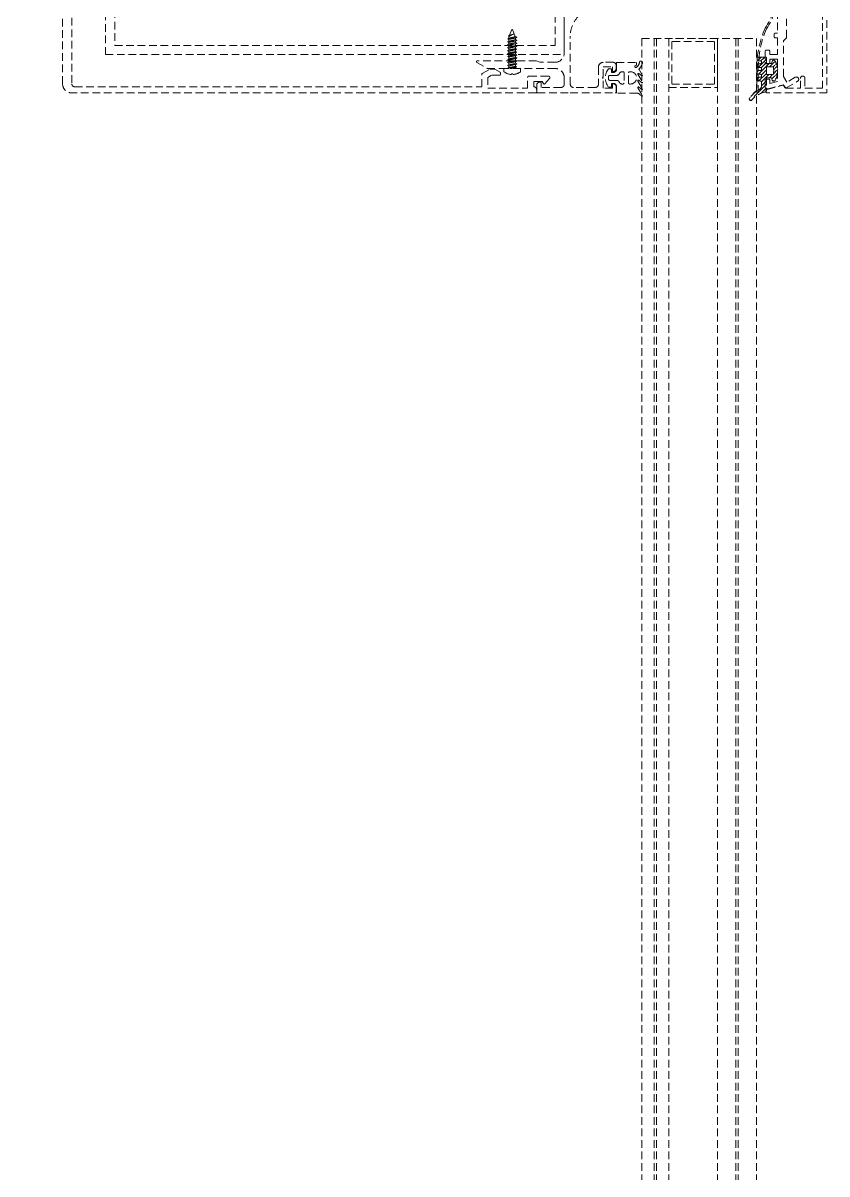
# Model space of a CAD drawing. Extents: x -1457 to 23780, y -2071 to 4205.
# Drawn here: x 16651.21 to 16677.5, y 1278.42 to 1316.03 of the extents above; entities that cross this region are included whole.
import ezdxf

# ---------------------------------------------------------------- set-up
doc = ezdxf.new("R2010")
doc.units = 0
doc.header["$MEASUREMENT"] = 0
doc.linetypes.add('HIDDEN', pattern=[0.375, 0.25, -0.125])
doc.layers.add('M-TEFRIS2-015', color=129, linetype='Continuous', lineweight=9)

msp = doc.modelspace()

# ---------------------------------------------------------------- hatches: boundary and pattern name
at = {"layer": 'M-TEFRIS2-015', "linetype": 'HIDDEN', "lineweight": 0}
h = msp.add_hatch(dxfattribs=at)
h.set_pattern_fill('LINE', color=256, scale=0.666667, angle=585, style=0)
h.set_pattern_definition([(225, (16796.09187, 1371.08257), (-0.058925565, 0.058925565), [])])
edge = h.paths.add_edge_path()
edge.add_arc((16675.516, 1313.276), 0.625, 112.6612, 152.8, ccw=False)
edge.add_arc((16675.202, 1313.997), 0.162, -62.96, -0.1027)
edge.add_line((16675.363, 1313.997), (16675.363, 1314.077))
edge.add_line((16675.363, 1314.077), (16675.363, 1314.091))
edge.add_line((16675.363, 1314.091), (16675.363, 1314.098))
edge.add_line((16675.363, 1314.098), (16675.361, 1314.106))
edge.add_line((16675.361, 1314.106), (16675.358, 1314.113))
edge.add_line((16675.358, 1314.113), (16675.354, 1314.12))
edge.add_line((16675.354, 1314.12), (16675.349, 1314.126))
edge.add_line((16675.349, 1314.126), (16675.342, 1314.132))
edge.add_line((16675.342, 1314.132), (16675.335, 1314.136))
edge.add_line((16675.335, 1314.136), (16675.328, 1314.139))
edge.add_line((16675.328, 1314.139), (16675.313, 1314.141))
edge.add_line((16675.313, 1314.141), (16675.238, 1314.141))
edge.add_line((16675.238, 1314.141), (16675.235, 1314.141))
edge.add_line((16675.235, 1314.141), (16675.232, 1314.142))
edge.add_line((16675.232, 1314.142), (16675.229, 1314.143))
edge.add_line((16675.229, 1314.143), (16675.226, 1314.145))
edge.add_line((16675.226, 1314.145), (16675.224, 1314.147))
edge.add_line((16675.224, 1314.147), (16675.221, 1314.149))
edge.add_line((16675.221, 1314.149), (16675.22, 1314.152))
edge.add_line((16675.22, 1314.152), (16675.219, 1314.155))
edge.add_line((16675.219, 1314.155), (16675.218, 1314.161))
edge.add_line((16675.218, 1314.161), (16675.218, 1314.241))
edge.add_line((16675.218, 1314.241), (16675.218, 1314.244))
edge.add_line((16675.218, 1314.244), (16675.219, 1314.247))
edge.add_line((16675.219, 1314.247), (16675.22, 1314.25))
edge.add_line((16675.22, 1314.25), (16675.221, 1314.253))
edge.add_line((16675.221, 1314.253), (16675.224, 1314.255))
edge.add_line((16675.224, 1314.255), (16675.226, 1314.257))
edge.add_line((16675.226, 1314.257), (16675.229, 1314.259))
edge.add_line((16675.229, 1314.259), (16675.232, 1314.26))
edge.add_line((16675.232, 1314.26), (16675.238, 1314.261))
edge.add_line((16675.238, 1314.261), (16675.313, 1314.261))
edge.add_line((16675.313, 1314.261), (16675.321, 1314.262))
edge.add_line((16675.321, 1314.262), (16675.328, 1314.263))
edge.add_line((16675.328, 1314.263), (16675.335, 1314.266))
edge.add_line((16675.335, 1314.266), (16675.342, 1314.27))
edge.add_line((16675.342, 1314.27), (16675.349, 1314.276))
edge.add_line((16675.349, 1314.276), (16675.354, 1314.282))
edge.add_line((16675.354, 1314.282), (16675.358, 1314.289))
edge.add_line((16675.358, 1314.289), (16675.361, 1314.296))
edge.add_line((16675.361, 1314.296), (16675.363, 1314.311))
edge.add_line((16675.363, 1314.311), (16675.363, 1314.318))
edge.add_line((16675.363, 1314.318), (16675.361, 1314.326))
edge.add_line((16675.361, 1314.326), (16675.358, 1314.333))
edge.add_line((16675.358, 1314.333), (16675.354, 1314.34))
edge.add_line((16675.354, 1314.34), (16675.349, 1314.346))
edge.add_line((16675.349, 1314.346), (16675.342, 1314.352))
edge.add_line((16675.342, 1314.352), (16675.335, 1314.356))
edge.add_line((16675.335, 1314.356), (16675.328, 1314.359))
edge.add_line((16675.328, 1314.359), (16675.313, 1314.361))
edge.add_line((16675.313, 1314.361), (16675.238, 1314.361))
edge.add_line((16675.238, 1314.361), (16675.235, 1314.361))
edge.add_line((16675.235, 1314.361), (16675.232, 1314.362))
edge.add_line((16675.232, 1314.362), (16675.229, 1314.363))
edge.add_line((16675.229, 1314.363), (16675.226, 1314.365))
edge.add_line((16675.226, 1314.365), (16675.224, 1314.367))
edge.add_line((16675.224, 1314.367), (16675.221, 1314.369))
edge.add_line((16675.221, 1314.369), (16675.22, 1314.372))
edge.add_line((16675.22, 1314.372), (16675.219, 1314.375))
edge.add_line((16675.219, 1314.375), (16675.218, 1314.381))
edge.add_line((16675.218, 1314.381), (16675.218, 1314.461))
edge.add_line((16675.218, 1314.461), (16675.218, 1314.464))
edge.add_line((16675.218, 1314.464), (16675.219, 1314.467))
edge.add_line((16675.219, 1314.467), (16675.22, 1314.47))
edge.add_line((16675.22, 1314.47), (16675.221, 1314.473))
edge.add_line((16675.221, 1314.473), (16675.224, 1314.475))
edge.add_line((16675.224, 1314.475), (16675.226, 1314.477))
edge.add_line((16675.226, 1314.477), (16675.229, 1314.479))
edge.add_line((16675.229, 1314.479), (16675.232, 1314.48))
edge.add_line((16675.232, 1314.48), (16675.238, 1314.481))
edge.add_line((16675.238, 1314.481), (16675.313, 1314.481))
edge.add_line((16675.313, 1314.481), (16675.321, 1314.482))
edge.add_line((16675.321, 1314.482), (16675.328, 1314.483))
edge.add_line((16675.328, 1314.483), (16675.335, 1314.486))
edge.add_line((16675.335, 1314.486), (16675.342, 1314.49))
edge.add_line((16675.342, 1314.49), (16675.349, 1314.496))
edge.add_line((16675.349, 1314.496), (16675.354, 1314.502))
edge.add_line((16675.354, 1314.502), (16675.358, 1314.509))
edge.add_line((16675.358, 1314.509), (16675.361, 1314.516))
edge.add_line((16675.361, 1314.516), (16675.363, 1314.531))
edge.add_line((16675.363, 1314.531), (16675.363, 1314.538))
edge.add_line((16675.363, 1314.538), (16675.361, 1314.546))
edge.add_line((16675.361, 1314.546), (16675.358, 1314.553))
edge.add_line((16675.358, 1314.553), (16675.354, 1314.56))
edge.add_line((16675.354, 1314.56), (16675.349, 1314.566))
edge.add_line((16675.349, 1314.566), (16675.342, 1314.572))
edge.add_line((16675.342, 1314.572), (16675.335, 1314.576))
edge.add_line((16675.335, 1314.576), (16675.328, 1314.579))
edge.add_line((16675.328, 1314.579), (16675.313, 1314.581))
edge.add_line((16675.313, 1314.581), (16675.238, 1314.581))
edge.add_line((16675.238, 1314.581), (16675.235, 1314.581))
edge.add_line((16675.235, 1314.581), (16675.232, 1314.582))
edge.add_line((16675.232, 1314.582), (16675.229, 1314.583))
edge.add_line((16675.229, 1314.583), (16675.226, 1314.585))
edge.add_line((16675.226, 1314.585), (16675.224, 1314.587))
edge.add_line((16675.224, 1314.587), (16675.221, 1314.589))
edge.add_line((16675.221, 1314.589), (16675.22, 1314.592))
edge.add_line((16675.22, 1314.592), (16675.219, 1314.595))
edge.add_line((16675.219, 1314.595), (16675.218, 1314.601))
edge.add_line((16675.218, 1314.601), (16675.218, 1314.681))
edge.add_line((16675.218, 1314.681), (16675.218, 1314.684))
edge.add_line((16675.218, 1314.684), (16675.219, 1314.687))
edge.add_line((16675.219, 1314.687), (16675.22, 1314.69))
edge.add_line((16675.22, 1314.69), (16675.221, 1314.693))
edge.add_line((16675.221, 1314.693), (16675.224, 1314.695))
edge.add_line((16675.224, 1314.695), (16675.226, 1314.697))
edge.add_line((16675.226, 1314.697), (16675.229, 1314.699))
edge.add_line((16675.229, 1314.699), (16675.232, 1314.7))
edge.add_line((16675.232, 1314.7), (16675.238, 1314.701))
edge.add_line((16675.238, 1314.701), (16675.313, 1314.701))
edge.add_line((16675.313, 1314.701), (16675.321, 1314.702))
edge.add_line((16675.321, 1314.702), (16675.328, 1314.703))
edge.add_line((16675.328, 1314.703), (16675.335, 1314.706))
edge.add_line((16675.335, 1314.706), (16675.342, 1314.71))
edge.add_line((16675.342, 1314.71), (16675.349, 1314.716))
edge.add_line((16675.349, 1314.716), (16675.354, 1314.722))
edge.add_line((16675.354, 1314.722), (16675.358, 1314.729))
edge.add_line((16675.358, 1314.729), (16675.361, 1314.736))
edge.add_line((16675.361, 1314.736), (16675.363, 1314.751))
edge.add_line((16675.363, 1314.751), (16675.363, 1314.758))
edge.add_line((16675.363, 1314.758), (16675.361, 1314.766))
edge.add_line((16675.361, 1314.766), (16675.358, 1314.773))
edge.add_line((16675.358, 1314.773), (16675.354, 1314.78))
edge.add_line((16675.354, 1314.78), (16675.349, 1314.786))
edge.add_line((16675.349, 1314.786), (16675.342, 1314.792))
edge.add_line((16675.342, 1314.792), (16675.335, 1314.796))
edge.add_line((16675.335, 1314.796), (16675.328, 1314.799))
edge.add_line((16675.328, 1314.799), (16675.313, 1314.801))
edge.add_line((16675.313, 1314.801), (16675.238, 1314.801))
edge.add_line((16675.238, 1314.801), (16675.235, 1314.801))
edge.add_line((16675.235, 1314.801), (16675.232, 1314.802))
edge.add_line((16675.232, 1314.802), (16675.229, 1314.803))
edge.add_line((16675.229, 1314.803), (16675.226, 1314.805))
edge.add_line((16675.226, 1314.805), (16675.224, 1314.807))
edge.add_line((16675.224, 1314.807), (16675.221, 1314.809))
edge.add_line((16675.221, 1314.809), (16675.22, 1314.812))
edge.add_line((16675.22, 1314.812), (16675.219, 1314.815))
edge.add_line((16675.219, 1314.815), (16675.218, 1314.821))
edge.add_line((16675.218, 1314.821), (16675.218, 1314.901))
edge.add_line((16675.218, 1314.901), (16675.218, 1314.904))
edge.add_line((16675.218, 1314.904), (16675.218, 1314.907))
edge.add_line((16675.218, 1314.907), (16675.22, 1314.91))
edge.add_line((16675.22, 1314.91), (16675.221, 1314.913))
edge.add_line((16675.221, 1314.913), (16675.223, 1314.915))
edge.add_line((16675.223, 1314.915), (16675.226, 1314.917))
edge.add_line((16675.226, 1314.917), (16675.229, 1314.919))
edge.add_line((16675.229, 1314.919), (16675.232, 1314.92))
edge.add_line((16675.232, 1314.92), (16675.238, 1314.921))
edge.add_line((16675.238, 1314.921), (16675.489, 1314.921))
edge.add_arc((16675.489, 1314.891), 0.03, 0, 90, ccw=False)
edge.add_line((16675.519, 1314.891), (16675.519, 1314.707))
edge.add_line((16675.519, 1314.707), (16675.689, 1314.707))
edge.add_line((16675.689, 1314.707), (16675.709, 1314.782))
edge.add_arc((16675.757, 1314.769), 0.05, 57.9606, 165.4015, ccw=False)
edge.add_arc((16675.731, 1314.727), 0.1, 26.3878, 57.9606, ccw=False)
edge.add_arc((16675.227, 1314.477), 0.662, -26.3878, 26.3878, ccw=False)
edge.add_arc((16675.731, 1314.227), 0.1, -57.9606, -26.3878, ccw=False)
edge.add_arc((16675.757, 1314.185), 0.05, -165.4015, -57.9606, ccw=False)
edge.add_line((16675.709, 1314.172), (16675.689, 1314.247))
edge.add_line((16675.689, 1314.247), (16675.519, 1314.247))
edge.add_line((16675.519, 1314.247), (16675.519, 1313.827))
edge.add_arc((16675.469, 1313.827), 0.05, -76.8402, 0, ccw=False)
edge.add_arc((16675.625, 1313.029), 0.763, 100.8798, 141.3382)
edge.add_arc((16675.007, 1313.549), 0.0486, -195.4317, -63.0293, ccw=False)
edge = h.paths.add_edge_path(flags=16)
edge.add_arc((16675.717, 1314.377), 0.03, -90, -10.824, ccw=False)
edge.add_line((16675.717, 1314.347), (16675.549, 1314.347))
edge.add_arc((16675.549, 1314.377), 0.03, -180, -90, ccw=False)
edge.add_line((16675.519, 1314.377), (16675.519, 1314.577))
edge.add_arc((16675.549, 1314.577), 0.03, 90, 180, ccw=False)
edge.add_line((16675.549, 1314.607), (16675.717, 1314.607))
edge.add_arc((16675.717, 1314.577), 0.03, 10.824, 90, ccw=False)
edge.add_arc((16675.194, 1314.477), 0.562, -10.824, 10.824, ccw=False)

# ---------------------------------------------------------------- linework, layer by layer
for p, q in [((16667.086, 1315.618), (16667.185, 1315.639)), ((16667.121, 1315.638), (16667.086, 1315.618)), ((16667.107, 1315.598), (16667.273, 1315.686)), ((16667.195, 1315.818), (16667.121, 1315.638)), ((16667.273, 1315.686), (16667.121, 1315.638)), ((16667.185, 1315.639), (16667.159, 1315.626)), ((16667.205, 1315.825), (16667.195, 1315.818)), ((16667.215, 1315.818), (16667.205, 1315.825)), ((16667.307, 1315.588), (16667.215, 1315.818)), ((16667.059, 1315.521), (16667.352, 1315.57)), ((16667.352, 1315.562), (16667.059, 1315.513)), ((16667.093, 1315.541), (16667.059, 1315.521)), ((16667.059, 1315.521), (16667.059, 1315.513)), ((16667.059, 1315.513), (16667.093, 1315.493)), ((16667.059, 1315.425), (16667.352, 1315.473)), ((16667.352, 1315.465), (16667.059, 1315.417)), ((16667.093, 1315.445), (16667.059, 1315.425)), ((16667.059, 1315.417), (16667.059, 1315.425)), ((16667.059, 1315.417), (16667.093, 1315.397)), ((16667.059, 1315.329), (16667.352, 1315.377)), ((16667.352, 1315.369), (16667.059, 1315.321)), ((16667.093, 1315.349), (16667.059, 1315.329)), ((16667.059, 1315.321), (16667.059, 1315.329)), ((16667.059, 1315.321), (16667.093, 1315.301)), ((16667.059, 1315.232), (16667.352, 1315.28)), ((16667.352, 1315.272), (16667.059, 1315.224)), ((16667.093, 1315.252), (16667.059, 1315.232)), ((16667.159, 1315.626), (16667.086, 1315.61)), ((16667.086, 1315.618), (16667.086, 1315.61)), ((16667.086, 1315.61), (16667.107, 1315.598)), ((16667.107, 1315.598), (16667.093, 1315.559)), ((16667.317, 1315.59), (16667.093, 1315.541)), ((16667.093, 1315.559), (16667.093, 1315.541)), ((16667.317, 1315.493), (16667.093, 1315.445)), ((16667.093, 1315.493), (16667.093, 1315.445)), ((16667.093, 1315.397), (16667.317, 1315.445)), ((16667.317, 1315.397), (16667.093, 1315.349)), ((16667.093, 1315.397), (16667.093, 1315.349)), ((16667.093, 1315.301), (16667.317, 1315.349)), ((16667.093, 1315.252), (16667.093, 1315.301)), ((16667.317, 1315.3), (16667.093, 1315.252)), ((16667.093, 1315.204), (16667.317, 1315.252)), ((16667.317, 1315.59), (16667.307, 1315.588)), ((16667.352, 1315.57), (16667.317, 1315.59)), ((16667.317, 1315.542), (16667.352, 1315.562)), ((16667.317, 1315.493), (16667.317, 1315.542)), ((16667.352, 1315.473), (16667.317, 1315.493)), ((16667.317, 1315.445), (16667.352, 1315.465)), ((16667.317, 1315.445), (16667.352, 1315.465)), ((16667.317, 1315.397), (16667.317, 1315.445)), ((16667.352, 1315.377), (16667.317, 1315.397)), ((16667.317, 1315.349), (16667.352, 1315.369)), ((16667.317, 1315.349), (16667.352, 1315.369)), ((16667.317, 1315.3), (16667.317, 1315.349)), ((16667.352, 1315.28), (16667.317, 1315.3)), ((16667.317, 1315.252), (16667.352, 1315.272)), ((16667.317, 1315.252), (16667.352, 1315.272)), ((16667.317, 1315.252), (16667.317, 1315.204)), ((16667.352, 1315.562), (16667.352, 1315.57)), ((16667.352, 1315.465), (16667.352, 1315.473)), ((16667.352, 1315.369), (16667.352, 1315.377)), ((16667.352, 1315.272), (16667.352, 1315.28)), ((16671.447, 1315.531), (16675.199, 1315.531)), ((16671.447, 1315.531), (16671.447, 1116.185)), ((16671.847, 1315.531), (16671.847, 1116.185)), ((16671.923, 1315.531), (16671.923, 1116.185)), ((16672.323, 1315.531), (16672.323, 1116.185)), ((16673.923, 1315.531), (16673.923, 1116.185)), ((16674.523, 1315.531), (16674.523, 1116.185)), ((16674.599, 1315.531), (16674.599, 1116.185)), ((16675.199, 1315.531), (16675.199, 1116.185)), ((16667.059, 1315.224), (16667.059, 1315.232)), ((16667.059, 1315.224), (16667.093, 1315.204)), ((16667.059, 1315.136), (16667.352, 1315.184)), ((16667.352, 1315.176), (16667.059, 1315.128)), ((16667.093, 1315.156), (16667.059, 1315.136)), ((16667.059, 1315.136), (16667.059, 1315.128)), ((16667.059, 1315.128), (16667.093, 1315.108)), ((16667.059, 1315.039), (16667.352, 1315.087)), ((16667.352, 1315.079), (16667.059, 1315.031)), ((16667.093, 1315.059), (16667.059, 1315.039)), ((16667.059, 1315.031), (16667.059, 1315.039)), ((16667.059, 1315.031), (16667.093, 1315.011)), ((16667.059, 1314.943), (16667.352, 1314.991)), ((16667.352, 1314.983), (16667.059, 1314.935)), ((16667.093, 1314.963), (16667.059, 1314.943)), ((16667.059, 1314.943), (16667.059, 1314.935)), ((16667.059, 1314.935), (16667.093, 1314.915)), ((16667.059, 1314.846), (16667.352, 1314.895)), ((16667.352, 1314.887), (16667.059, 1314.838)), ((16667.317, 1315.204), (16667.093, 1315.156)), ((16667.093, 1315.204), (16667.093, 1315.156)), ((16667.093, 1315.108), (16667.317, 1315.156)), ((16667.093, 1315.108), (16667.093, 1315.059)), ((16667.317, 1315.107), (16667.093, 1315.059)), ((16667.093, 1315.011), (16667.317, 1315.059)), ((16667.093, 1314.823), (16667.093, 1315.011)), ((16667.317, 1315.011), (16667.093, 1314.963)), ((16667.093, 1314.915), (16667.317, 1314.963)), ((16667.317, 1314.915), (16667.093, 1314.866)), ((16667.093, 1314.915), (16667.093, 1314.866)), ((16667.352, 1315.184), (16667.317, 1315.204)), ((16667.317, 1315.156), (16667.352, 1315.176)), ((16667.317, 1315.156), (16667.352, 1315.176)), ((16667.317, 1315.107), (16667.317, 1315.156)), ((16667.352, 1315.087), (16667.317, 1315.107)), ((16667.317, 1315.059), (16667.352, 1315.079)), ((16667.317, 1315.059), (16667.352, 1315.079)), ((16667.317, 1315.011), (16667.317, 1315.059)), ((16667.317, 1315.011), (16667.317, 1315.059)), ((16667.352, 1314.991), (16667.317, 1315.011)), ((16667.317, 1314.963), (16667.352, 1314.983)), ((16667.317, 1314.963), (16667.352, 1314.983)), ((16667.317, 1314.963), (16667.317, 1314.775)), ((16667.317, 1314.915), (16667.317, 1314.963)), ((16667.317, 1314.915), (16667.317, 1314.963)), ((16667.352, 1314.895), (16667.317, 1314.915)), ((16667.317, 1314.867), (16667.352, 1314.887)), ((16667.317, 1314.867), (16667.352, 1314.887)), ((16667.352, 1315.176), (16667.352, 1315.184)), ((16667.352, 1315.079), (16667.352, 1315.087)), ((16667.352, 1314.983), (16667.352, 1314.991)), ((16667.352, 1314.887), (16667.352, 1314.895)), ((16666.935, 1314.441), (16666.935, 1314.55)), ((16667.476, 1314.55), (16666.935, 1314.55)), ((16667.093, 1314.866), (16667.059, 1314.846)), ((16667.059, 1314.846), (16667.059, 1314.838)), ((16667.059, 1314.838), (16667.093, 1314.818)), ((16667.059, 1314.75), (16667.352, 1314.798)), ((16667.352, 1314.79), (16667.059, 1314.742)), ((16667.093, 1314.77), (16667.059, 1314.75)), ((16667.059, 1314.75), (16667.059, 1314.742)), ((16667.059, 1314.742), (16667.093, 1314.722)), ((16667.059, 1314.653), (16667.352, 1314.702)), ((16667.352, 1314.694), (16667.059, 1314.645)), ((16667.093, 1314.673), (16667.059, 1314.653)), ((16667.059, 1314.653), (16667.059, 1314.645)), ((16667.059, 1314.645), (16667.093, 1314.625)), ((16667.059, 1314.557), (16667.352, 1314.605)), ((16667.093, 1314.577), (16667.059, 1314.557)), ((16667.059, 1314.557), (16667.059, 1314.55)), ((16667.352, 1314.597), (16667.065, 1314.55)), ((16667.093, 1314.818), (16667.317, 1314.867)), ((16667.317, 1314.818), (16667.093, 1314.77)), ((16667.093, 1314.818), (16667.093, 1314.77)), ((16667.093, 1314.722), (16667.317, 1314.77)), ((16667.093, 1314.722), (16667.093, 1314.673)), ((16667.317, 1314.722), (16667.093, 1314.673)), ((16667.093, 1314.625), (16667.317, 1314.674)), ((16667.093, 1314.625), (16667.093, 1314.577)), ((16667.317, 1314.625), (16667.093, 1314.577)), ((16667.191, 1314.55), (16667.317, 1314.577)), ((16667.317, 1314.818), (16667.317, 1314.867)), ((16667.317, 1314.818), (16667.317, 1314.867)), ((16667.352, 1314.798), (16667.317, 1314.818)), ((16667.317, 1314.77), (16667.352, 1314.79)), ((16667.317, 1314.77), (16667.352, 1314.79)), ((16667.317, 1314.722), (16667.317, 1314.77)), ((16667.352, 1314.702), (16667.317, 1314.722)), ((16667.317, 1314.674), (16667.352, 1314.694)), ((16667.317, 1314.674), (16667.352, 1314.694)), ((16667.317, 1314.674), (16667.317, 1314.625)), ((16667.352, 1314.605), (16667.317, 1314.625)), ((16667.317, 1314.577), (16667.352, 1314.597)), ((16667.317, 1314.577), (16667.352, 1314.597)), ((16667.317, 1314.577), (16667.317, 1314.55)), ((16667.352, 1314.79), (16667.352, 1314.798)), ((16667.352, 1314.694), (16667.352, 1314.702)), ((16667.352, 1314.597), (16667.352, 1314.605)), ((16667.476, 1314.441), (16667.476, 1314.55))]:
    msp.add_line(p, q, dxfattribs=at)
for points in [[(13074.5, 1209.101, -0.147553), (16652.5, 2266.705)], [(16671.487, 2158.026, 0.152192), (13054.425, 1065.279, 0.152192)], [(16652.8, 1319.95), (16652.8, 1314.05), (16652.8, 1314.05, 0.414214), (16652.9, 1313.95), (16666.207, 1313.95), (16666.207, 1314.357, -0.267949), (16666.222, 1314.383), (16666.47, 1314.526, -0.131652), (16666.485, 1314.53), (16666.619, 1314.53, -0.131652), (16666.634, 1314.526), (16666.812, 1314.423, -0.267949), (16666.827, 1314.397), (16666.827, 1314.36, -0.414214), (16666.797, 1314.33), (16666.531, 1314.33), (16666.407, 1314.259), (16666.407, 1313.9), (16667.707, 1313.9), (16667.707, 1314.25, -0.414214), (16667.757, 1314.3), (16668.387, 1314.3, -0.650971), (16668.424, 1314.216), (16668.273, 1314.05, -0.508142), (16668.225, 1314.055), (16668.187, 1314.12), (16667.907, 1314.12), (16667.907, 1313.95, -0.432363), (16668.005, 1313.85), (16668.005, 1313.78, -0.477393), (16667.977, 1313.75), (16652.8, 1313.75, -0.414214), (16652.5, 1314.05), (16652.5, 1314.05), (16652.5, 1319.95, -0.414214)], [(16675.202, 1313.75), (16675.252, 1313.75), (16675.252, 1314.548, -0.10228), (16675.52, 1315.844, 0.152313), (16675.88, 1317, 0.152313), (16675.52, 1318.156, -0.159108), (16675.252, 1318.845), (16675.252, 1320.022), (16675.202, 1320.022), (16675.202, 1318.844, 0.158967), (16675.48, 1318.126, -0.152054), (16675.83, 1317, -0.152944), (16675.476, 1315.869, 0.10266), (16675.202, 1314.548), (16675.202, 1313.75)], [(16675.876, 1318.3), (16675.876, 1315.7), (16675.806, 1315.7, 0.414214), (16675.776, 1315.67), (16675.776, 1315.58, 0.414214), (16675.806, 1315.55), (16675.876, 1315.55), (16675.876, 1315), (16675.626, 1315), (16675.626, 1315.12, 0.414214), (16675.596, 1315.15), (16675.526, 1315.15, 0.414214), (16675.476, 1315.1), (16675.476, 1314.75, 0.414214), (16675.526, 1314.7), (16675.596, 1314.7, 0.414214), (16675.626, 1314.73), (16675.626, 1314.85), (16675.876, 1314.85), (16675.876, 1314.12), (16675.626, 1314.053), (16675.626, 1314.17, 0.414214), (16675.596, 1314.2), (16675.526, 1314.2, 0.414214), (16675.476, 1314.15), (16675.476, 1313.955, 0.493145), (16675.57, 1313.883), (16676.07, 1314.017), (16676.123, 1313.925, 0.414214), (16676.164, 1313.914), (16676.538, 1314.13, 1), (16676.463, 1314.26), (16676.184, 1314.099), (16676.076, 1314.287), (16676.076, 1315.45), (16676.167, 1315.541, 0.198912), (16676.176, 1315.562), (16676.176, 1316.17)], [(16668.905, 1317), (16668.905, 1315.05, -0.414214), (16668.605, 1314.75), (16668.105, 1314.75), (16668.003, 1314.8), (16666.067, 1314.8, 0.767327), (16666.052, 1314.744), (16666.388, 1314.55), (16667.175, 1314.55), (16667.205, 1314.58), (16667.235, 1314.55), (16668.605, 1314.55, -0.414214), (16668.905, 1314.25), (16668.905, 1314.03, -0.414214), (16668.805, 1313.93), (16668.155, 1313.93), (16668.155, 1314.07, 0.414214), (16668.125, 1314.1), (16668.105, 1314.1, 0.414214), (16668.005, 1314), (16668.005, 1313.78, 0.414214), (16668.035, 1313.75), (16669.105, 1313.75), (16670.575, 1313.75, 0.414214), (16670.605, 1313.78), (16670.605, 1313.95, 0.414214), (16670.505, 1314.05), (16670.485, 1314.05), (16670.485, 1313.9), (16670.185, 1313.9), (16670.185, 1314.22), (16670.155, 1314.25), (16670.185, 1314.28), (16670.185, 1314.6), (16670.485, 1314.6), (16670.485, 1314.45), (16670.505, 1314.45, 0.414214), (16670.605, 1314.55), (16670.605, 1314.65, 0.414214), (16670.505, 1314.75), (16670.185, 1314.75, 0.414214), (16670.025, 1314.59), (16670.025, 1314.03, -0.414214), (16669.925, 1313.93), (16669.205, 1313.93, -0.414214), (16669.105, 1314.03), (16669.105, 1315.6, -0.414214), (16670.055, 1316.55)]]:
    msp.add_lwpolyline(points, format="xyb", dxfattribs=at)
for points in [[(16677.35, 1320.1), (16676.78, 1320.1), (16676.78, 1319.775, -1), (16676.63, 1319.775), (16676.63, 1320.1), (16676.15, 1320.1), (16676.101, 1320.015, -0.339454), (16676.067, 1320.001), (16675.541, 1320.142, -0.876976), (16675.555, 1320.25), (16677.5, 1320.25), (16677.5, 1313.75), (16675.555, 1313.75, -0.876976), (16675.541, 1313.858), (16676.067, 1313.999, -0.339454), (16676.101, 1313.985), (16676.15, 1313.9), (16676.63, 1313.9), (16676.63, 1314.225, -1), (16676.78, 1314.225), (16676.78, 1313.9), (16677.35, 1313.9)], [(16674.96, 1313.562, -0.176952), (16675.275, 1313.853, 0.281357), (16675.363, 1313.997), (16675.363, 1314.077), (16675.363, 1314.091), (16675.363, 1314.098), (16675.361, 1314.106), (16675.358, 1314.113), (16675.354, 1314.12), (16675.349, 1314.126), (16675.342, 1314.132), (16675.335, 1314.136), (16675.328, 1314.139), (16675.313, 1314.141), (16675.238, 1314.141), (16675.235, 1314.141), (16675.232, 1314.142), (16675.229, 1314.143), (16675.226, 1314.145), (16675.224, 1314.147), (16675.221, 1314.149), (16675.22, 1314.152), (16675.219, 1314.155), (16675.218, 1314.161), (16675.218, 1314.241), (16675.218, 1314.244), (16675.219, 1314.247), (16675.22, 1314.25), (16675.221, 1314.253), (16675.224, 1314.255), (16675.226, 1314.257), (16675.229, 1314.259), (16675.232, 1314.26), (16675.238, 1314.261), (16675.313, 1314.261), (16675.321, 1314.262), (16675.328, 1314.263), (16675.335, 1314.266), (16675.342, 1314.27), (16675.349, 1314.276), (16675.354, 1314.282), (16675.358, 1314.289), (16675.361, 1314.296), (16675.363, 1314.311), (16675.363, 1314.318), (16675.361, 1314.326), (16675.358, 1314.333), (16675.354, 1314.34), (16675.349, 1314.346), (16675.342, 1314.352), (16675.335, 1314.356), (16675.328, 1314.359), (16675.313, 1314.361), (16675.238, 1314.361), (16675.235, 1314.361), (16675.232, 1314.362), (16675.229, 1314.363), (16675.226, 1314.365), (16675.224, 1314.367), (16675.221, 1314.369), (16675.22, 1314.372), (16675.219, 1314.375), (16675.218, 1314.381), (16675.218, 1314.461), (16675.218, 1314.464), (16675.219, 1314.467), (16675.22, 1314.47), (16675.221, 1314.473), (16675.224, 1314.475), (16675.226, 1314.477), (16675.229, 1314.479), (16675.232, 1314.48), (16675.238, 1314.481), (16675.313, 1314.481), (16675.321, 1314.482), (16675.328, 1314.483), (16675.335, 1314.486), (16675.342, 1314.49), (16675.349, 1314.496), (16675.354, 1314.502), (16675.358, 1314.509), (16675.361, 1314.516), (16675.363, 1314.531), (16675.363, 1314.538), (16675.361, 1314.546), (16675.358, 1314.553), (16675.354, 1314.56), (16675.349, 1314.566), (16675.342, 1314.572), (16675.335, 1314.576), (16675.328, 1314.579), (16675.313, 1314.581), (16675.238, 1314.581), (16675.235, 1314.581), (16675.232, 1314.582), (16675.229, 1314.583), (16675.226, 1314.585), (16675.224, 1314.587), (16675.221, 1314.589), (16675.22, 1314.592), (16675.219, 1314.595), (16675.218, 1314.601), (16675.218, 1314.681), (16675.218, 1314.684), (16675.219, 1314.687), (16675.22, 1314.69), (16675.221, 1314.693), (16675.224, 1314.695), (16675.226, 1314.697), (16675.229, 1314.699), (16675.232, 1314.7), (16675.238, 1314.701), (16675.313, 1314.701), (16675.321, 1314.702), (16675.328, 1314.703), (16675.335, 1314.706), (16675.342, 1314.71), (16675.349, 1314.716), (16675.354, 1314.722), (16675.358, 1314.729), (16675.361, 1314.736), (16675.363, 1314.751), (16675.363, 1314.758), (16675.361, 1314.766), (16675.358, 1314.773), (16675.354, 1314.78), (16675.349, 1314.786), (16675.342, 1314.792), (16675.335, 1314.796), (16675.328, 1314.799), (16675.313, 1314.801), (16675.238, 1314.801), (16675.235, 1314.801), (16675.232, 1314.802), (16675.229, 1314.803), (16675.226, 1314.805), (16675.224, 1314.807), (16675.221, 1314.809), (16675.22, 1314.812), (16675.219, 1314.815), (16675.218, 1314.821), (16675.218, 1314.901), (16675.218, 1314.904), (16675.218, 1314.907), (16675.22, 1314.91), (16675.221, 1314.913), (16675.223, 1314.915), (16675.226, 1314.917), (16675.229, 1314.919), (16675.232, 1314.92), (16675.238, 1314.921), (16675.489, 1314.921, -0.414214), (16675.519, 1314.891), (16675.519, 1314.707), (16675.689, 1314.707), (16675.709, 1314.782, -0.506456), (16675.784, 1314.812, -0.13864), (16675.82, 1314.771, -0.234436), (16675.82, 1314.182, -0.13864), (16675.784, 1314.142, -0.506456), (16675.709, 1314.172), (16675.689, 1314.247), (16675.519, 1314.247), (16675.519, 1313.827, -0.348434), (16675.481, 1313.778, 0.17839), (16675.029, 1313.506, -0.651907)], [(16670.615, 1313.961, 0.414214), (16670.515, 1314.061), (16670.455, 1314.061), (16670.455, 1313.941), (16670.355, 1313.941, -0.333333), (16670.355, 1314.541), (16670.455, 1314.541), (16670.455, 1314.421), (16670.515, 1314.421, 0.414214), (16670.615, 1314.521), (16670.615, 1314.741), (16671.275, 1314.741), (16671.275, 1314.702, -0.307685), (16671.234, 1314.641, 1.128702), (16671.265, 1314.584, 0.201212), (16671.365, 1314.742, -0.978531), (16671.465, 1314.742, -0.1613), (16671.355, 1314.536, 0.307572), (16671.353, 1314.513), (16671.463, 1314.323, -0.8391), (16671.441, 1314.304), (16671.346, 1314.383, 0.8391), (16671.316, 1314.358), (16671.463, 1314.103, -0.8391), (16671.441, 1314.084), (16671.346, 1314.163, 0.8391), (16671.316, 1314.138), (16671.463, 1313.883, -0.8391), (16671.441, 1313.864), (16671.346, 1313.943, 0.8391), (16671.316, 1313.918), (16671.463, 1313.663, -0.8391), (16671.441, 1313.644), (16671.353, 1313.718, 0.176327), (16671.288, 1313.741), (16670.615, 1313.741)], [(16675.747, 1314.371, -0.359904), (16675.717, 1314.347), (16675.549, 1314.347, -0.414214), (16675.519, 1314.377), (16675.519, 1314.577, -0.414214), (16675.549, 1314.607), (16675.717, 1314.607, -0.359904), (16675.747, 1314.583, -0.094739)], [(16675.747, 1314.371, -0.359904), (16675.717, 1314.347), (16675.549, 1314.347, -0.414214), (16675.519, 1314.377), (16675.519, 1314.577, -0.414214), (16675.549, 1314.607), (16675.717, 1314.607, -0.359904), (16675.747, 1314.583, -0.094739)], [(16670.615, 1314.161), (16670.389, 1314.161, -0.375047), (16670.359, 1314.187, -0.067879), (16670.359, 1314.295, -0.375047), (16670.389, 1314.321), (16670.615, 1314.321, 0.298217), (16670.707, 1314.381, -0.298217), (16670.799, 1314.441), (16670.832, 1314.441, -0.414214), (16670.862, 1314.411), (16670.862, 1314.071, -0.414214), (16670.832, 1314.041), (16670.799, 1314.041, -0.298217), (16670.707, 1314.101, 0.298217)], [(16671.042, 1314.441), (16671.075, 1314.441, -1), (16671.075, 1314.041), (16671.042, 1314.041, -0.414214), (16671.012, 1314.071), (16671.012, 1314.411, -0.414214)]]:
    msp.add_lwpolyline(points, format="xyb", close=True, dxfattribs=at)
for points in [[(16653.905, 1319), (16653.905, 1315), (16668.905, 1315), (16668.905, 1319)], [(16654.205, 1318.7), (16654.205, 1315.3), (16668.605, 1315.3), (16668.605, 1318.7)], [(16673.923, 1315.531), (16672.323, 1315.531), (16672.323, 1313.931), (16673.923, 1313.931)], [(16673.823, 1315.431), (16672.423, 1315.431), (16672.423, 1314.031), (16673.823, 1314.031)]]:
    msp.add_lwpolyline(points, close=True, dxfattribs=at)
for points in [[(16667.093, 1315.493), (16667.317, 1315.542)], [(16667.167, 1314.35), (16667.197, 1314.372), (16667.213, 1314.372), (16667.243, 1314.35)]]:
    msp.add_lwpolyline(points, dxfattribs=at)
for centre, radius, start, end in [((16616.388, -4192.323), 6055, 89.4850852, 125.5486994), ((16667.235, 1314.866), 0.521, 234.7573, 262.4905), ((16667.175, 1314.866), 0.521, 277.5095, 305.2427)]:
    msp.add_arc(centre, radius, start, end, dxfattribs=at)

doc.saveas('drawing.dxf')
